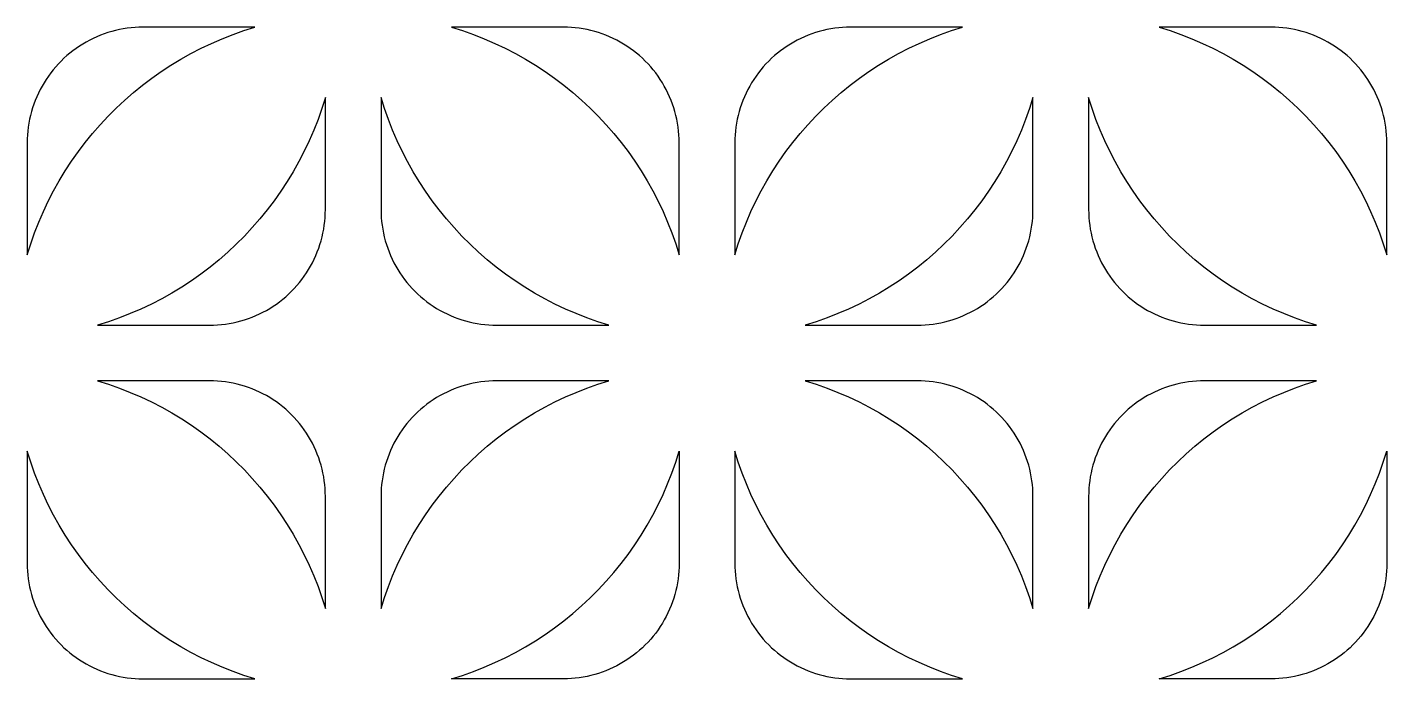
# Model space of a CAD drawing. Header units: millimetres. Extents: x 16455 to 19688, y 4050 to 7284.
# Drawn here: x 17269 to 18055, y 6093 to 6470 of the extents above; entities that cross this region are included whole.
import ezdxf

# ---------------------------------------------------------------- set-up
doc = ezdxf.new("R2010")
doc.units = ezdxf.units.MM
doc.layers.get('0').update_dxf_attribs({"color": 1, "true_color": 0xff0000})

msp = doc.modelspace()

# ---------------------------------------------------------------- linework, layer by layer
for points in [[(17335.53, 6469.67), (17333.25, 6469.64), (17330.96, 6469.52), (17328.69, 6469.32), (17326.42, 6469.05), (17324.16, 6468.7), (17321.91, 6468.27), (17319.68, 6467.77), (17317.47, 6467.19), (17315.28, 6466.54), (17313.11, 6465.81), (17310.97, 6465.01), (17308.86, 6464.13), (17306.78, 6463.19), (17304.73, 6462.17), (17302.72, 6461.08), (17300.75, 6459.93), (17298.82, 6458.71), (17296.93, 6457.42), (17295.08, 6456.07), (17293.28, 6454.66), (17291.54, 6453.19), (17289.84, 6451.65), (17288.19, 6450.07), (17286.61, 6448.42), (17285.07, 6446.73), (17283.6, 6444.98), (17282.19, 6443.18), (17280.84, 6441.33), (17279.55, 6439.44), (17278.33, 6437.51), (17277.18, 6435.54), (17276.09, 6433.53), (17275.07, 6431.48), (17274.13, 6429.4), (17273.25, 6427.29), (17272.45, 6425.15), (17271.72, 6422.98), (17271.07, 6420.79), (17270.49, 6418.58), (17269.99, 6416.35), (17269.56, 6414.1), (17269.21, 6411.84), (17268.94, 6409.57), (17268.74, 6407.3), (17268.63, 6405.01), (17268.59, 6402.73)], [(17268.59, 6337.9), (17270.6, 6344.29), (17272.83, 6350.6), (17275.28, 6356.84), (17277.94, 6362.99), (17280.81, 6369.04), (17283.89, 6374.99), (17287.16, 6380.83), (17290.64, 6386.56), (17294.31, 6392.16), (17298.17, 6397.63), (17302.21, 6402.97), (17306.44, 6408.17), (17310.84, 6413.22), (17315.41, 6418.12), (17320.15, 6422.85), (17325.04, 6427.42), (17330.09, 6431.82), (17335.29, 6436.05), (17340.63, 6440.09), (17346.1, 6443.95), (17351.7, 6447.62), (17357.43, 6451.1), (17363.27, 6454.37), (17369.22, 6457.45), (17375.28, 6460.32), (17381.42, 6462.98), (17387.66, 6465.43), (17393.97, 6467.66), (17400.36, 6469.67)], [(17400.36, 6469.67), (17335.53, 6469.67)], [(17578.8, 6469.67), (17513.97, 6469.67)], [(17513.97, 6469.67), (17520.36, 6467.66), (17526.67, 6465.43), (17532.91, 6462.98), (17539.05, 6460.32), (17545.11, 6457.45), (17551.06, 6454.37), (17556.9, 6451.1), (17562.62, 6447.62), (17568.23, 6443.95), (17573.7, 6440.09), (17579.04, 6436.05), (17584.24, 6431.82), (17589.29, 6427.42), (17594.18, 6422.85), (17598.92, 6418.12), (17603.49, 6413.22), (17607.89, 6408.17), (17612.12, 6402.97), (17616.16, 6397.63), (17620.02, 6392.16), (17623.69, 6386.56), (17627.16, 6380.83), (17630.44, 6374.99), (17633.52, 6369.04), (17636.39, 6362.99), (17639.05, 6356.84), (17641.49, 6350.6), (17643.73, 6344.29), (17645.74, 6337.9)], [(17645.74, 6402.73), (17645.7, 6405.01), (17645.59, 6407.3), (17645.39, 6409.57), (17645.12, 6411.84), (17644.77, 6414.1), (17644.34, 6416.35), (17643.84, 6418.58), (17643.26, 6420.79), (17642.61, 6422.98), (17641.88, 6425.15), (17641.07, 6427.29), (17640.2, 6429.4), (17639.25, 6431.48), (17638.24, 6433.53), (17637.15, 6435.54), (17636, 6437.51), (17634.78, 6439.44), (17633.49, 6441.33), (17632.14, 6443.18), (17630.73, 6444.98), (17629.25, 6446.73), (17627.72, 6448.42), (17626.13, 6450.07), (17624.49, 6451.65), (17622.79, 6453.19), (17621.05, 6454.66), (17619.25, 6456.07), (17617.4, 6457.42), (17615.51, 6458.71), (17613.58, 6459.93), (17611.61, 6461.08), (17609.6, 6462.17), (17607.55, 6463.19), (17605.47, 6464.13), (17603.36, 6465.01), (17601.21, 6465.81), (17599.05, 6466.54), (17596.86, 6467.19), (17594.65, 6467.77), (17592.42, 6468.27), (17590.17, 6468.7), (17587.91, 6469.05), (17585.64, 6469.32), (17583.36, 6469.52), (17581.08, 6469.64), (17578.8, 6469.67)], [(17744.87, 6469.67), (17742.59, 6469.64), (17740.3, 6469.52), (17738.03, 6469.32), (17735.76, 6469.05), (17733.5, 6468.7), (17731.25, 6468.27), (17729.02, 6467.77), (17726.81, 6467.19), (17724.62, 6466.54), (17722.45, 6465.81), (17720.31, 6465.01), (17718.2, 6464.13), (17716.12, 6463.19), (17714.07, 6462.17), (17712.06, 6461.08), (17710.09, 6459.93), (17708.15, 6458.71), (17706.26, 6457.42), (17704.42, 6456.07), (17702.62, 6454.66), (17700.87, 6453.19), (17699.18, 6451.65), (17697.53, 6450.07), (17695.94, 6448.42), (17694.41, 6446.73), (17692.94, 6444.98), (17691.53, 6443.18), (17690.18, 6441.33), (17688.89, 6439.44), (17687.67, 6437.51), (17686.52, 6435.54), (17685.43, 6433.53), (17684.41, 6431.48), (17683.47, 6429.4), (17682.59, 6427.29), (17681.79, 6425.15), (17681.06, 6422.98), (17680.41, 6420.79), (17679.83, 6418.58), (17679.33, 6416.35), (17678.9, 6414.1), (17678.55, 6411.84), (17678.28, 6409.57), (17678.08, 6407.3), (17677.96, 6405.01), (17677.92, 6402.73)], [(17677.92, 6337.9), (17679.94, 6344.29), (17682.17, 6350.6), (17684.62, 6356.84), (17687.28, 6362.99), (17690.15, 6369.04), (17693.23, 6374.99), (17696.5, 6380.83), (17699.98, 6386.56), (17703.65, 6392.16), (17707.51, 6397.63), (17711.55, 6402.97), (17715.78, 6408.17), (17720.18, 6413.22), (17724.75, 6418.12), (17729.48, 6422.85), (17734.38, 6427.42), (17739.43, 6431.82), (17744.63, 6436.05), (17749.97, 6440.09), (17755.44, 6443.95), (17761.04, 6447.62), (17766.77, 6451.1), (17772.61, 6454.37), (17778.56, 6457.45), (17784.61, 6460.32), (17790.76, 6462.98), (17797, 6465.43), (17803.31, 6467.66), (17809.7, 6469.67)], [(17809.7, 6469.67), (17744.87, 6469.67)], [(17988.13, 6469.67), (17923.31, 6469.67)], [(17923.31, 6469.67), (17929.7, 6467.66), (17936.01, 6465.43), (17942.25, 6462.98), (17948.39, 6460.32), (17954.44, 6457.45), (17960.4, 6454.37), (17966.24, 6451.1), (17971.96, 6447.62), (17977.57, 6443.95), (17983.04, 6440.09), (17988.38, 6436.05), (17993.58, 6431.82), (17998.63, 6427.42), (18003.52, 6422.85), (18008.26, 6418.12), (18012.83, 6413.22), (18017.23, 6408.17), (18021.46, 6402.97), (18025.5, 6397.63), (18029.36, 6392.16), (18033.03, 6386.56), (18036.5, 6380.83), (18039.78, 6374.99), (18042.86, 6369.04), (18045.73, 6362.99), (18048.39, 6356.84), (18050.83, 6350.6), (18053.07, 6344.29), (18055.08, 6337.9)], [(18055.08, 6402.73), (18055.04, 6405.01), (18054.93, 6407.3), (18054.73, 6409.57), (18054.46, 6411.84), (18054.11, 6414.1), (18053.68, 6416.35), (18053.18, 6418.58), (18052.6, 6420.79), (18051.94, 6422.98), (18051.22, 6425.15), (18050.41, 6427.29), (18049.54, 6429.4), (18048.59, 6431.48), (18047.58, 6433.53), (18046.49, 6435.54), (18045.34, 6437.51), (18044.11, 6439.44), (18042.83, 6441.33), (18041.48, 6443.18), (18040.07, 6444.98), (18038.59, 6446.73), (18037.06, 6448.42), (18035.47, 6450.07), (18033.83, 6451.65), (18032.13, 6453.19), (18030.38, 6454.66), (18028.59, 6456.07), (18026.74, 6457.42), (18024.85, 6458.71), (18022.92, 6459.93), (18020.95, 6461.08), (18018.93, 6462.17), (18016.89, 6463.19), (18014.81, 6464.13), (18012.69, 6465.01), (18010.55, 6465.81), (18008.39, 6466.54), (18006.2, 6467.19), (18003.99, 6467.77), (18001.76, 6468.27), (17999.51, 6468.7), (17997.25, 6469.05), (17994.98, 6469.32), (17992.7, 6469.52), (17990.42, 6469.64), (17988.13, 6469.67)], [(17441.07, 6428.96), (17439.06, 6422.57), (17436.82, 6416.26), (17434.38, 6410.02), (17431.72, 6403.88), (17428.85, 6397.82), (17425.77, 6391.87), (17422.5, 6386.03), (17419.02, 6380.31), (17415.35, 6374.7), (17411.49, 6369.23), (17407.45, 6363.89), (17403.22, 6358.69), (17398.82, 6353.64), (17394.25, 6348.75), (17389.51, 6344.01), (17384.62, 6339.44), (17379.57, 6335.04), (17374.37, 6330.81), (17369.03, 6326.77), (17363.56, 6322.91), (17357.95, 6319.24), (17352.23, 6315.76), (17346.39, 6312.49), (17340.44, 6309.41), (17334.38, 6306.54), (17328.24, 6303.88), (17322, 6301.44), (17315.69, 6299.2), (17309.3, 6297.19)], [(17441.07, 6364.13), (17441.07, 6428.96)], [(17605.03, 6297.19), (17598.64, 6299.2), (17592.33, 6301.44), (17586.09, 6303.88), (17579.94, 6306.54), (17573.89, 6309.41), (17567.94, 6312.49), (17562.1, 6315.76), (17556.37, 6319.24), (17550.77, 6322.91), (17545.3, 6326.77), (17539.96, 6330.81), (17534.76, 6335.04), (17529.71, 6339.44), (17524.81, 6344.01), (17520.08, 6348.75), (17515.51, 6353.64), (17511.11, 6358.69), (17506.88, 6363.89), (17502.84, 6369.23), (17498.98, 6374.7), (17495.31, 6380.31), (17491.83, 6386.03), (17488.56, 6391.87), (17485.48, 6397.82), (17482.61, 6403.88), (17479.95, 6410.02), (17477.5, 6416.26), (17475.27, 6422.57), (17473.26, 6428.96)], [(17473.26, 6428.96), (17473.26, 6364.13)], [(17850.41, 6428.96), (17848.4, 6422.57), (17846.16, 6416.26), (17843.72, 6410.02), (17841.06, 6403.88), (17838.19, 6397.82), (17835.11, 6391.87), (17831.83, 6386.03), (17828.36, 6380.31), (17824.69, 6374.7), (17820.83, 6369.23), (17816.79, 6363.89), (17812.56, 6358.69), (17808.16, 6353.64), (17803.59, 6348.75), (17798.85, 6344.01), (17793.96, 6339.44), (17788.91, 6335.04), (17783.71, 6330.81), (17778.37, 6326.77), (17772.9, 6322.91), (17767.29, 6319.24), (17761.57, 6315.76), (17755.73, 6312.49), (17749.78, 6309.41), (17743.72, 6306.54), (17737.58, 6303.88), (17731.34, 6301.44), (17725.03, 6299.2), (17718.64, 6297.19)], [(17850.41, 6364.13), (17850.41, 6428.96)], [(18014.37, 6297.19), (18007.98, 6299.2), (18001.67, 6301.44), (17995.43, 6303.88), (17989.28, 6306.54), (17983.23, 6309.41), (17977.28, 6312.49), (17971.44, 6315.76), (17965.71, 6319.24), (17960.11, 6322.91), (17954.64, 6326.77), (17949.3, 6330.81), (17944.1, 6335.04), (17939.05, 6339.44), (17934.15, 6344.01), (17929.42, 6348.75), (17924.85, 6353.64), (17920.45, 6358.69), (17916.22, 6363.89), (17912.18, 6369.23), (17908.32, 6374.7), (17904.65, 6380.31), (17901.17, 6386.03), (17897.89, 6391.87), (17894.82, 6397.82), (17891.95, 6403.88), (17889.29, 6410.02), (17886.84, 6416.26), (17884.61, 6422.57), (17882.59, 6428.96)], [(17882.59, 6428.96), (17882.59, 6364.13)], [(17268.59, 6402.73), (17268.59, 6337.9)], [(17645.74, 6337.9), (17645.74, 6402.73)], [(17677.92, 6402.73), (17677.92, 6337.9)], [(18055.08, 6337.9), (18055.08, 6402.73)], [(17374.13, 6297.19), (17376.41, 6297.23), (17378.69, 6297.34), (17380.97, 6297.54), (17383.24, 6297.81), (17385.5, 6298.16), (17387.75, 6298.59), (17389.98, 6299.09), (17392.19, 6299.67), (17394.38, 6300.32), (17396.55, 6301.05), (17398.69, 6301.85), (17400.8, 6302.73), (17402.88, 6303.68), (17404.93, 6304.69), (17406.94, 6305.78), (17408.91, 6306.93), (17410.84, 6308.15), (17412.73, 6309.44), (17414.58, 6310.79), (17416.38, 6312.2), (17418.12, 6313.68), (17419.82, 6315.21), (17421.46, 6316.8), (17423.05, 6318.44), (17424.58, 6320.14), (17426.06, 6321.88), (17427.47, 6323.68), (17428.82, 6325.53), (17430.11, 6327.42), (17431.33, 6329.35), (17432.48, 6331.32), (17433.57, 6333.33), (17434.58, 6335.38), (17435.53, 6337.46), (17436.41, 6339.57), (17437.21, 6341.71), (17437.94, 6343.88), (17438.59, 6346.07), (17439.17, 6348.28), (17439.67, 6350.51), (17440.1, 6352.76), (17440.45, 6355.02), (17440.72, 6357.29), (17440.92, 6359.57), (17441.03, 6361.85), (17441.07, 6364.13)], [(17473.26, 6364.13), (17473.29, 6361.85), (17473.41, 6359.57), (17473.61, 6357.29), (17473.88, 6355.02), (17474.23, 6352.76), (17474.66, 6350.51), (17475.16, 6348.28), (17475.74, 6346.07), (17476.39, 6343.88), (17477.12, 6341.71), (17477.92, 6339.57), (17478.8, 6337.46), (17479.74, 6335.38), (17480.76, 6333.33), (17481.85, 6331.32), (17483, 6329.35), (17484.22, 6327.42), (17485.51, 6325.53), (17486.86, 6323.68), (17488.27, 6321.88), (17489.74, 6320.14), (17491.28, 6318.44), (17492.86, 6316.8), (17494.51, 6315.21), (17496.2, 6313.68), (17497.95, 6312.2), (17499.75, 6310.79), (17501.6, 6309.44), (17503.49, 6308.15), (17505.42, 6306.93), (17507.39, 6305.78), (17509.4, 6304.69), (17511.45, 6303.68), (17513.53, 6302.73), (17515.64, 6301.85), (17517.78, 6301.05), (17519.95, 6300.32), (17522.14, 6299.67), (17524.35, 6299.09), (17526.58, 6298.59), (17528.83, 6298.16), (17531.09, 6297.81), (17533.36, 6297.54), (17535.63, 6297.34), (17537.92, 6297.23), (17540.2, 6297.19)], [(17783.47, 6297.19), (17785.75, 6297.23), (17788.03, 6297.34), (17790.31, 6297.54), (17792.58, 6297.81), (17794.84, 6298.16), (17797.09, 6298.59), (17799.32, 6299.09), (17801.53, 6299.67), (17803.72, 6300.32), (17805.88, 6301.05), (17808.02, 6301.85), (17810.14, 6302.73), (17812.22, 6303.68), (17814.27, 6304.69), (17816.28, 6305.78), (17818.25, 6306.93), (17820.18, 6308.15), (17822.07, 6309.44), (17823.92, 6310.79), (17825.71, 6312.2), (17827.46, 6313.68), (17829.16, 6315.21), (17830.8, 6316.8), (17832.39, 6318.44), (17833.92, 6320.14), (17835.4, 6321.88), (17836.81, 6323.68), (17838.16, 6325.53), (17839.44, 6327.42), (17840.67, 6329.35), (17841.82, 6331.32), (17842.91, 6333.33), (17843.92, 6335.38), (17844.87, 6337.46), (17845.74, 6339.57), (17846.55, 6341.71), (17847.28, 6343.88), (17847.93, 6346.07), (17848.51, 6348.28), (17849.01, 6350.51), (17849.44, 6352.76), (17849.79, 6355.02), (17850.06, 6357.29), (17850.26, 6359.57), (17850.37, 6361.85), (17850.41, 6364.13)], [(17882.59, 6364.13), (17882.63, 6361.85), (17882.75, 6359.57), (17882.95, 6357.29), (17883.22, 6355.02), (17883.57, 6352.76), (17883.99, 6350.51), (17884.5, 6348.28), (17885.08, 6346.07), (17885.73, 6343.88), (17886.46, 6341.71), (17887.26, 6339.57), (17888.14, 6337.46), (17889.08, 6335.38), (17890.1, 6333.33), (17891.19, 6331.32), (17892.34, 6329.35), (17893.56, 6327.42), (17894.85, 6325.53), (17896.2, 6323.68), (17897.61, 6321.88), (17899.08, 6320.14), (17900.61, 6318.44), (17902.2, 6316.8), (17903.85, 6315.21), (17905.54, 6313.68), (17907.29, 6312.2), (17909.09, 6310.79), (17910.93, 6309.44), (17912.82, 6308.15), (17914.76, 6306.93), (17916.73, 6305.78), (17918.74, 6304.69), (17920.79, 6303.68), (17922.87, 6302.73), (17924.98, 6301.85), (17927.12, 6301.05), (17929.29, 6300.32), (17931.48, 6299.67), (17933.69, 6299.09), (17935.92, 6298.59), (17938.17, 6298.16), (17940.43, 6297.81), (17942.69, 6297.54), (17944.97, 6297.34), (17947.26, 6297.23), (17949.54, 6297.19)], [(17309.3, 6297.19), (17374.13, 6297.19)], [(17540.2, 6297.19), (17605.03, 6297.19)], [(17718.64, 6297.19), (17783.47, 6297.19)], [(17949.54, 6297.19), (18014.37, 6297.19)], [(17374.13, 6265), (17309.3, 6265)], [(17309.3, 6265), (17315.69, 6262.99), (17322, 6260.76), (17328.24, 6258.31), (17334.38, 6255.65), (17340.44, 6252.78), (17346.39, 6249.7), (17352.23, 6246.43), (17357.95, 6242.95), (17363.56, 6239.28), (17369.03, 6235.42), (17374.37, 6231.38), (17379.57, 6227.15), (17384.62, 6222.75), (17389.51, 6218.18), (17394.25, 6213.45), (17398.82, 6208.55), (17403.22, 6203.5), (17407.45, 6198.3), (17411.49, 6192.96), (17415.35, 6187.49), (17419.02, 6181.89), (17422.5, 6176.16), (17425.77, 6170.32), (17428.85, 6164.37), (17431.72, 6158.32), (17434.38, 6152.17), (17436.82, 6145.93), (17439.06, 6139.62), (17441.07, 6133.23)], [(17441.07, 6198.06), (17441.03, 6200.34), (17440.92, 6202.63), (17440.72, 6204.9), (17440.45, 6207.17), (17440.1, 6209.43), (17439.67, 6211.68), (17439.17, 6213.91), (17438.59, 6216.12), (17437.94, 6218.31), (17437.21, 6220.48), (17436.41, 6222.62), (17435.53, 6224.73), (17434.58, 6226.81), (17433.57, 6228.86), (17432.48, 6230.87), (17431.33, 6232.84), (17430.11, 6234.78), (17428.82, 6236.67), (17427.47, 6238.51), (17426.06, 6240.31), (17424.58, 6242.06), (17423.05, 6243.75), (17421.46, 6245.4), (17419.82, 6246.99), (17418.12, 6248.52), (17416.38, 6249.99), (17414.58, 6251.4), (17412.73, 6252.75), (17410.84, 6254.04), (17408.91, 6255.26), (17406.94, 6256.41), (17404.93, 6257.5), (17402.88, 6258.52), (17400.8, 6259.46), (17398.69, 6260.34), (17396.55, 6261.14), (17394.38, 6261.87), (17392.19, 6262.52), (17389.98, 6263.1), (17387.75, 6263.6), (17385.5, 6264.03), (17383.24, 6264.38), (17380.97, 6264.65), (17378.69, 6264.85), (17376.41, 6264.97), (17374.13, 6265)], [(17540.2, 6265), (17537.92, 6264.97), (17535.63, 6264.85), (17533.36, 6264.65), (17531.09, 6264.38), (17528.83, 6264.03), (17526.58, 6263.6), (17524.35, 6263.1), (17522.14, 6262.52), (17519.95, 6261.87), (17517.78, 6261.14), (17515.64, 6260.34), (17513.53, 6259.46), (17511.45, 6258.52), (17509.4, 6257.5), (17507.39, 6256.41), (17505.42, 6255.26), (17503.49, 6254.04), (17501.6, 6252.75), (17499.75, 6251.4), (17497.95, 6249.99), (17496.2, 6248.52), (17494.51, 6246.99), (17492.86, 6245.4), (17491.28, 6243.75), (17489.74, 6242.06), (17488.27, 6240.31), (17486.86, 6238.51), (17485.51, 6236.67), (17484.22, 6234.78), (17483, 6232.84), (17481.85, 6230.87), (17480.76, 6228.86), (17479.74, 6226.81), (17478.8, 6224.73), (17477.92, 6222.62), (17477.12, 6220.48), (17476.39, 6218.31), (17475.74, 6216.12), (17475.16, 6213.91), (17474.66, 6211.68), (17474.23, 6209.43), (17473.88, 6207.17), (17473.61, 6204.9), (17473.41, 6202.63), (17473.29, 6200.34), (17473.26, 6198.06)], [(17473.26, 6133.23), (17475.27, 6139.62), (17477.5, 6145.93), (17479.95, 6152.17), (17482.61, 6158.32), (17485.48, 6164.37), (17488.56, 6170.32), (17491.83, 6176.16), (17495.31, 6181.89), (17498.98, 6187.49), (17502.84, 6192.96), (17506.88, 6198.3), (17511.11, 6203.5), (17515.51, 6208.55), (17520.08, 6213.45), (17524.81, 6218.18), (17529.71, 6222.75), (17534.76, 6227.15), (17539.96, 6231.38), (17545.3, 6235.42), (17550.77, 6239.28), (17556.37, 6242.95), (17562.1, 6246.43), (17567.94, 6249.7), (17573.89, 6252.78), (17579.94, 6255.65), (17586.09, 6258.31), (17592.33, 6260.76), (17598.64, 6262.99), (17605.03, 6265)], [(17605.03, 6265), (17540.2, 6265)], [(17783.47, 6265), (17718.64, 6265)], [(17718.64, 6265), (17725.03, 6262.99), (17731.34, 6260.76), (17737.58, 6258.31), (17743.72, 6255.65), (17749.78, 6252.78), (17755.73, 6249.7), (17761.57, 6246.43), (17767.29, 6242.95), (17772.9, 6239.28), (17778.37, 6235.42), (17783.71, 6231.38), (17788.91, 6227.15), (17793.96, 6222.75), (17798.85, 6218.18), (17803.59, 6213.45), (17808.16, 6208.55), (17812.56, 6203.5), (17816.79, 6198.3), (17820.83, 6192.96), (17824.69, 6187.49), (17828.36, 6181.89), (17831.83, 6176.16), (17835.11, 6170.32), (17838.19, 6164.37), (17841.06, 6158.32), (17843.72, 6152.17), (17846.16, 6145.93), (17848.4, 6139.62), (17850.41, 6133.23)], [(17850.41, 6198.06), (17850.37, 6200.34), (17850.26, 6202.63), (17850.06, 6204.9), (17849.79, 6207.17), (17849.44, 6209.43), (17849.01, 6211.68), (17848.51, 6213.91), (17847.93, 6216.12), (17847.28, 6218.31), (17846.55, 6220.48), (17845.74, 6222.62), (17844.87, 6224.73), (17843.92, 6226.81), (17842.91, 6228.86), (17841.82, 6230.87), (17840.67, 6232.84), (17839.44, 6234.78), (17838.16, 6236.67), (17836.81, 6238.51), (17835.4, 6240.31), (17833.92, 6242.06), (17832.39, 6243.75), (17830.8, 6245.4), (17829.16, 6246.99), (17827.46, 6248.52), (17825.71, 6249.99), (17823.92, 6251.4), (17822.07, 6252.75), (17820.18, 6254.04), (17818.25, 6255.26), (17816.28, 6256.41), (17814.27, 6257.5), (17812.22, 6258.52), (17810.14, 6259.46), (17808.02, 6260.34), (17805.88, 6261.14), (17803.72, 6261.87), (17801.53, 6262.52), (17799.32, 6263.1), (17797.09, 6263.6), (17794.84, 6264.03), (17792.58, 6264.38), (17790.31, 6264.65), (17788.03, 6264.85), (17785.75, 6264.97), (17783.47, 6265)], [(17949.54, 6265), (17947.26, 6264.97), (17944.97, 6264.85), (17942.69, 6264.65), (17940.43, 6264.38), (17938.17, 6264.03), (17935.92, 6263.6), (17933.69, 6263.1), (17931.48, 6262.52), (17929.29, 6261.87), (17927.12, 6261.14), (17924.98, 6260.34), (17922.87, 6259.46), (17920.79, 6258.52), (17918.74, 6257.5), (17916.73, 6256.41), (17914.76, 6255.26), (17912.82, 6254.04), (17910.93, 6252.75), (17909.09, 6251.4), (17907.29, 6249.99), (17905.54, 6248.52), (17903.85, 6246.99), (17902.2, 6245.4), (17900.61, 6243.75), (17899.08, 6242.06), (17897.61, 6240.31), (17896.2, 6238.51), (17894.85, 6236.67), (17893.56, 6234.78), (17892.34, 6232.84), (17891.19, 6230.87), (17890.1, 6228.86), (17889.08, 6226.81), (17888.14, 6224.73), (17887.26, 6222.62), (17886.46, 6220.48), (17885.73, 6218.31), (17885.08, 6216.12), (17884.5, 6213.91), (17883.99, 6211.68), (17883.57, 6209.43), (17883.22, 6207.17), (17882.95, 6204.9), (17882.75, 6202.63), (17882.63, 6200.34), (17882.59, 6198.06)], [(17882.59, 6133.23), (17884.61, 6139.62), (17886.84, 6145.93), (17889.29, 6152.17), (17891.95, 6158.32), (17894.82, 6164.37), (17897.89, 6170.32), (17901.17, 6176.16), (17904.65, 6181.89), (17908.32, 6187.49), (17912.18, 6192.96), (17916.22, 6198.3), (17920.45, 6203.5), (17924.85, 6208.55), (17929.42, 6213.45), (17934.15, 6218.18), (17939.05, 6222.75), (17944.1, 6227.15), (17949.3, 6231.38), (17954.64, 6235.42), (17960.11, 6239.28), (17965.71, 6242.95), (17971.44, 6246.43), (17977.28, 6249.7), (17983.23, 6252.78), (17989.28, 6255.65), (17995.43, 6258.31), (18001.67, 6260.76), (18007.98, 6262.99), (18014.37, 6265)], [(18014.37, 6265), (17949.54, 6265)], [(17400.36, 6092.52), (17393.97, 6094.53), (17387.66, 6096.77), (17381.42, 6099.21), (17375.28, 6101.87), (17369.22, 6104.74), (17363.27, 6107.82), (17357.43, 6111.1), (17351.7, 6114.57), (17346.1, 6118.24), (17340.63, 6122.1), (17335.29, 6126.14), (17330.09, 6130.37), (17325.04, 6134.77), (17320.15, 6139.34), (17315.41, 6144.08), (17310.84, 6148.97), (17306.44, 6154.02), (17302.21, 6159.22), (17298.17, 6164.56), (17294.31, 6170.03), (17290.64, 6175.64), (17287.16, 6181.36), (17283.89, 6187.2), (17280.81, 6193.15), (17277.94, 6199.21), (17275.28, 6205.35), (17272.83, 6211.59), (17270.6, 6217.9), (17268.59, 6224.29)], [(17268.59, 6224.29), (17268.59, 6159.46)], [(17513.97, 6092.52), (17520.36, 6094.53), (17526.67, 6096.77), (17532.91, 6099.21), (17539.05, 6101.87), (17545.11, 6104.74), (17551.06, 6107.82), (17556.9, 6111.1), (17562.62, 6114.57), (17568.23, 6118.24), (17573.7, 6122.1), (17579.04, 6126.14), (17584.24, 6130.37), (17589.29, 6134.77), (17594.18, 6139.34), (17598.92, 6144.08), (17603.49, 6148.97), (17607.89, 6154.02), (17612.12, 6159.22), (17616.16, 6164.56), (17620.02, 6170.03), (17623.69, 6175.64), (17627.16, 6181.36), (17630.44, 6187.2), (17633.52, 6193.15), (17636.39, 6199.21), (17639.05, 6205.35), (17641.49, 6211.59), (17643.73, 6217.9), (17645.74, 6224.29)], [(17645.74, 6224.29), (17645.74, 6159.46)], [(17809.7, 6092.52), (17803.31, 6094.53), (17797, 6096.77), (17790.76, 6099.21), (17784.61, 6101.87), (17778.56, 6104.74), (17772.61, 6107.82), (17766.77, 6111.1), (17761.04, 6114.57), (17755.44, 6118.24), (17749.97, 6122.1), (17744.63, 6126.14), (17739.43, 6130.37), (17734.38, 6134.77), (17729.48, 6139.34), (17724.75, 6144.08), (17720.18, 6148.97), (17715.78, 6154.02), (17711.55, 6159.22), (17707.51, 6164.56), (17703.65, 6170.03), (17699.98, 6175.64), (17696.5, 6181.36), (17693.23, 6187.2), (17690.15, 6193.15), (17687.28, 6199.21), (17684.62, 6205.35), (17682.17, 6211.59), (17679.94, 6217.9), (17677.92, 6224.29)], [(17677.92, 6224.29), (17677.92, 6159.46)], [(17923.31, 6092.52), (17929.7, 6094.53), (17936.01, 6096.77), (17942.25, 6099.21), (17948.39, 6101.87), (17954.44, 6104.74), (17960.4, 6107.82), (17966.24, 6111.1), (17971.96, 6114.57), (17977.57, 6118.24), (17983.04, 6122.1), (17988.38, 6126.14), (17993.58, 6130.37), (17998.63, 6134.77), (18003.52, 6139.34), (18008.26, 6144.08), (18012.83, 6148.97), (18017.23, 6154.02), (18021.46, 6159.22), (18025.5, 6164.56), (18029.36, 6170.03), (18033.03, 6175.64), (18036.5, 6181.36), (18039.78, 6187.2), (18042.86, 6193.15), (18045.73, 6199.21), (18048.39, 6205.35), (18050.83, 6211.59), (18053.07, 6217.9), (18055.08, 6224.29)], [(18055.08, 6224.29), (18055.08, 6159.46)], [(17441.07, 6133.23), (17441.07, 6198.06)], [(17473.26, 6198.06), (17473.26, 6133.23)], [(17850.41, 6133.23), (17850.41, 6198.06)], [(17882.59, 6198.06), (17882.59, 6133.23)], [(17268.59, 6159.46), (17268.63, 6157.18), (17268.74, 6154.9), (17268.94, 6152.62), (17269.21, 6150.35), (17269.56, 6148.09), (17269.99, 6145.84), (17270.49, 6143.61), (17271.07, 6141.4), (17271.72, 6139.21), (17272.45, 6137.05), (17273.25, 6134.9), (17274.13, 6132.79), (17275.07, 6130.71), (17276.09, 6128.66), (17277.18, 6126.65), (17278.33, 6124.68), (17279.55, 6122.75), (17280.84, 6120.86), (17282.19, 6119.01), (17283.6, 6117.22), (17285.07, 6115.47), (17286.61, 6113.77), (17288.19, 6112.13), (17289.84, 6110.54), (17291.54, 6109.01), (17293.28, 6107.53), (17295.08, 6106.12), (17296.93, 6104.77), (17298.82, 6103.48), (17300.75, 6102.26), (17302.72, 6101.11), (17304.73, 6100.02), (17306.78, 6099.01), (17308.86, 6098.06), (17310.97, 6097.19), (17313.11, 6096.38), (17315.28, 6095.65), (17317.47, 6095), (17319.68, 6094.42), (17321.91, 6093.92), (17324.16, 6093.49), (17326.42, 6093.14), (17328.69, 6092.87), (17330.96, 6092.67), (17333.25, 6092.56), (17335.53, 6092.52)], [(17645.74, 6159.46), (17645.7, 6157.18), (17645.59, 6154.9), (17645.39, 6152.62), (17645.12, 6150.35), (17644.77, 6148.09), (17644.34, 6145.84), (17643.84, 6143.61), (17643.26, 6141.4), (17642.61, 6139.21), (17641.88, 6137.05), (17641.07, 6134.9), (17640.2, 6132.79), (17639.25, 6130.71), (17638.24, 6128.66), (17637.15, 6126.65), (17636, 6124.68), (17634.78, 6122.75), (17633.49, 6120.86), (17632.14, 6119.01), (17630.73, 6117.22), (17629.25, 6115.47), (17627.72, 6113.77), (17626.13, 6112.13), (17624.49, 6110.54), (17622.79, 6109.01), (17621.05, 6107.53), (17619.25, 6106.12), (17617.4, 6104.77), (17615.51, 6103.48), (17613.58, 6102.26), (17611.61, 6101.11), (17609.6, 6100.02), (17607.55, 6099.01), (17605.47, 6098.06), (17603.36, 6097.19), (17601.21, 6096.38), (17599.05, 6095.65), (17596.86, 6095), (17594.65, 6094.42), (17592.42, 6093.92), (17590.17, 6093.49), (17587.91, 6093.14), (17585.64, 6092.87), (17583.36, 6092.67), (17581.08, 6092.56), (17578.8, 6092.52)], [(17677.92, 6159.46), (17677.96, 6157.18), (17678.08, 6154.9), (17678.28, 6152.62), (17678.55, 6150.35), (17678.9, 6148.09), (17679.33, 6145.84), (17679.83, 6143.61), (17680.41, 6141.4), (17681.06, 6139.21), (17681.79, 6137.05), (17682.59, 6134.9), (17683.47, 6132.79), (17684.41, 6130.71), (17685.43, 6128.66), (17686.52, 6126.65), (17687.67, 6124.68), (17688.89, 6122.75), (17690.18, 6120.86), (17691.53, 6119.01), (17692.94, 6117.22), (17694.41, 6115.47), (17695.94, 6113.77), (17697.53, 6112.13), (17699.18, 6110.54), (17700.87, 6109.01), (17702.62, 6107.53), (17704.42, 6106.12), (17706.26, 6104.77), (17708.15, 6103.48), (17710.09, 6102.26), (17712.06, 6101.11), (17714.07, 6100.02), (17716.12, 6099.01), (17718.2, 6098.06), (17720.31, 6097.19), (17722.45, 6096.38), (17724.62, 6095.65), (17726.81, 6095), (17729.02, 6094.42), (17731.25, 6093.92), (17733.5, 6093.49), (17735.76, 6093.14), (17738.03, 6092.87), (17740.3, 6092.67), (17742.59, 6092.56), (17744.87, 6092.52)], [(18055.08, 6159.46), (18055.04, 6157.18), (18054.93, 6154.9), (18054.73, 6152.62), (18054.46, 6150.35), (18054.11, 6148.09), (18053.68, 6145.84), (18053.18, 6143.61), (18052.6, 6141.4), (18051.94, 6139.21), (18051.22, 6137.05), (18050.41, 6134.9), (18049.54, 6132.79), (18048.59, 6130.71), (18047.58, 6128.66), (18046.49, 6126.65), (18045.34, 6124.68), (18044.11, 6122.75), (18042.83, 6120.86), (18041.48, 6119.01), (18040.07, 6117.22), (18038.59, 6115.47), (18037.06, 6113.77), (18035.47, 6112.13), (18033.83, 6110.54), (18032.13, 6109.01), (18030.38, 6107.53), (18028.59, 6106.12), (18026.74, 6104.77), (18024.85, 6103.48), (18022.92, 6102.26), (18020.95, 6101.11), (18018.93, 6100.02), (18016.89, 6099.01), (18014.81, 6098.06), (18012.69, 6097.19), (18010.55, 6096.38), (18008.39, 6095.65), (18006.2, 6095), (18003.99, 6094.42), (18001.76, 6093.92), (17999.51, 6093.49), (17997.25, 6093.14), (17994.98, 6092.87), (17992.7, 6092.67), (17990.42, 6092.56), (17988.13, 6092.52)], [(17335.53, 6092.52), (17400.36, 6092.52)], [(17578.8, 6092.52), (17513.97, 6092.52)], [(17744.87, 6092.52), (17809.7, 6092.52)], [(17988.13, 6092.52), (17923.31, 6092.52)]]:
    msp.add_lwpolyline(points)

doc.saveas('drawing.dxf')
